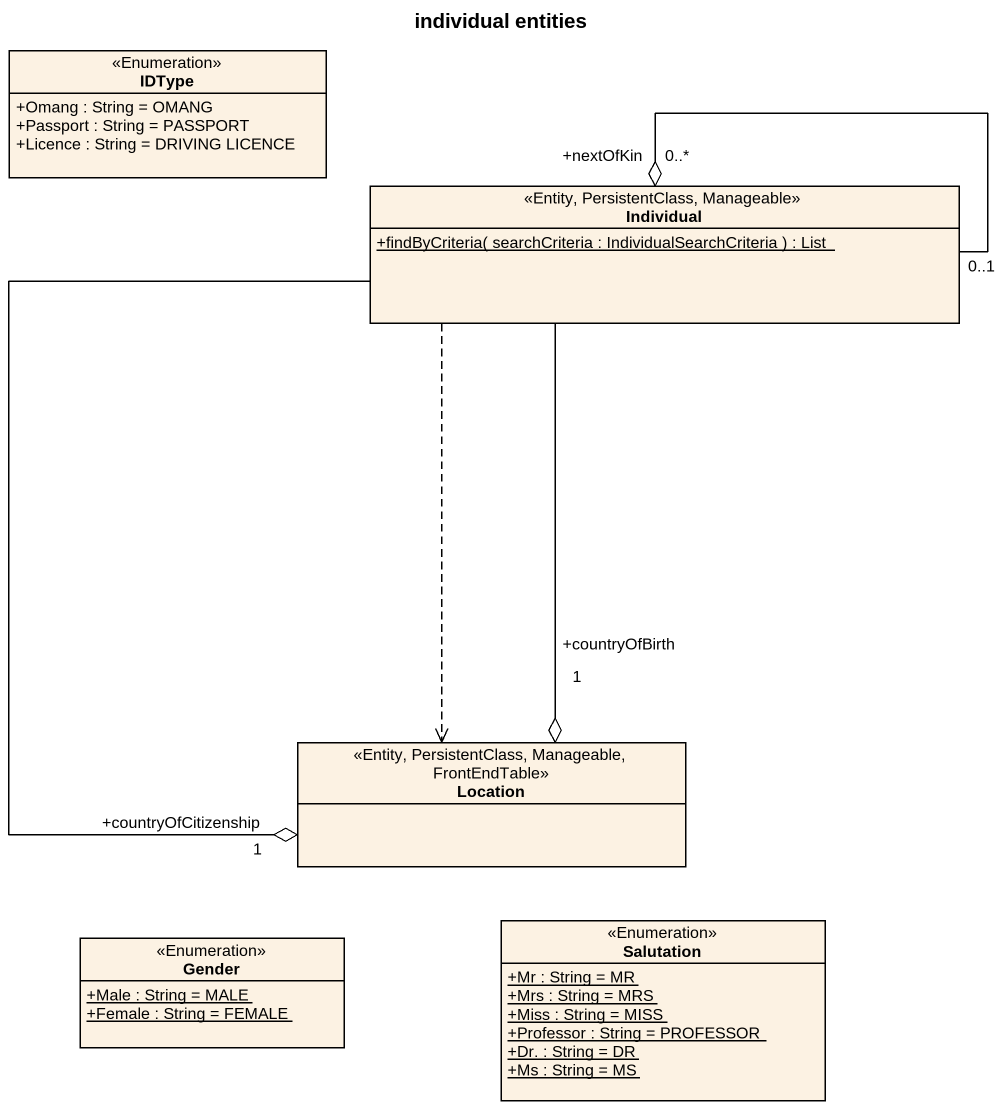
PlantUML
@startuml
title individual entities
hide circle
hide empty members
skinparam classAttributeIconSize 0
class IDType <<Enumeration>> {
  +Omang : String = OMANG
  +Passport : String = PASSPORT
  +Licence : String = DRIVING LICENCE
}
class Individual <<Entity, PersistentClass, Manageable>> {
  {static} +findByCriteria( searchCriteria : IndividualSearchCriteria ) : List
}
class Location <<Entity, PersistentClass, Manageable, FrontEndTable>>
class Gender <<Enumeration>> {
  {static} +Male : String = MALE
  {static} +Female : String = FEMALE
}
class Salutation <<Enumeration>> {
  {static} +Mr : String = MR
  {static} +Mrs : String = MRS
  {static} +Miss : String = MISS
  {static} +Professor : String = PROFESSOR
  {static} +Dr. : String = DR
  {static} +Ms : String = MS
}
Individual "+nextOfKin\n0..*" o-- "0..1" Individual
Individual ..> Location
Location "+countryOfBirth\n1" o-up- Individual
Location "+countryOfCitizenship\n1" o-up- Individual
@enduml
